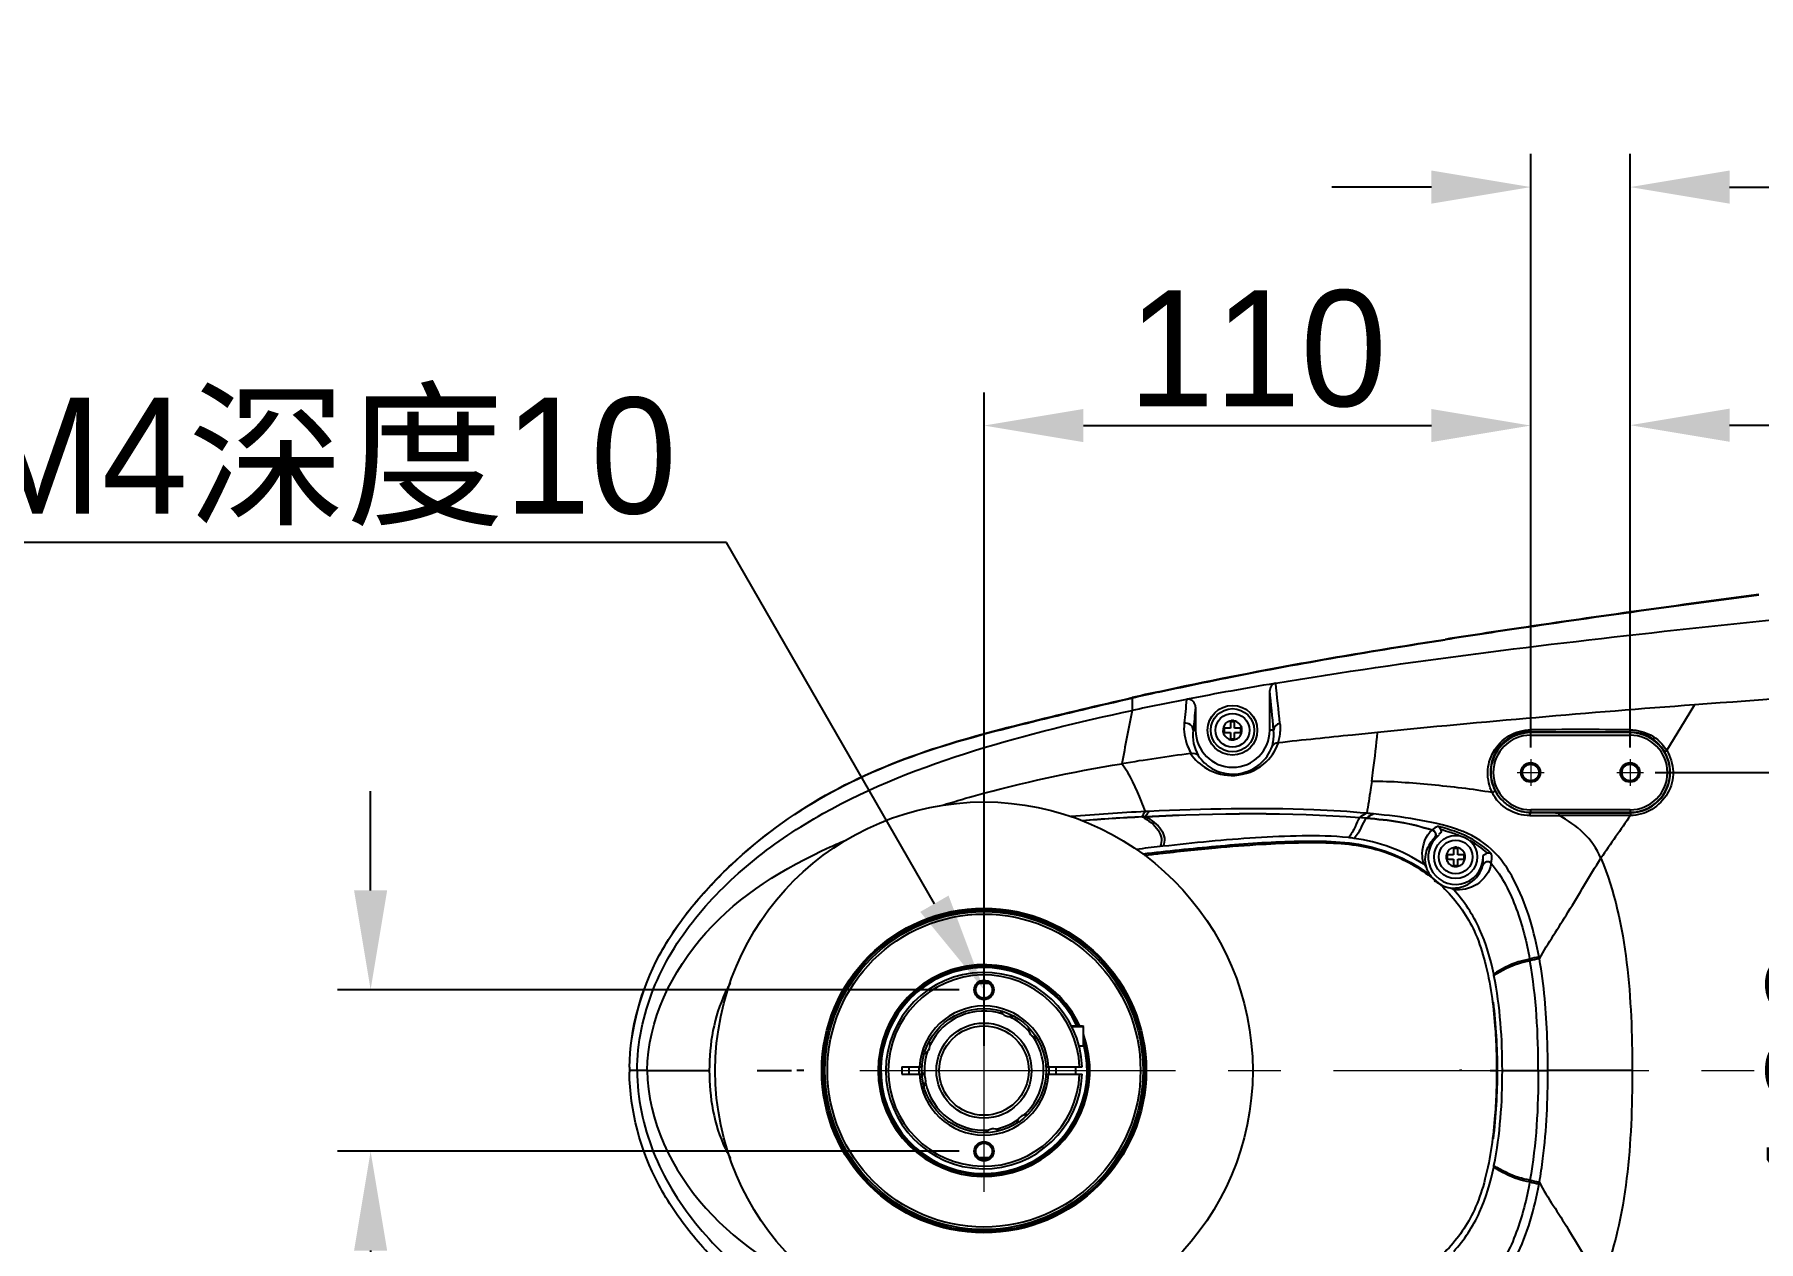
# Model space of a CAD drawing. Header units: millimetres. Extents: x 4086 to 8300, y 123 to 1549.
# Drawn here: x 6615.9 to 6720, y 1290.2 to 1363.1 of the extents above; entities that cross this region are included whole.
import ezdxf
from ezdxf import colors
from ezdxf.entities.mleader import LeaderData, LeaderLine
from ezdxf.math import Vec2, Vec3

# ---------------------------------------------------------------- set-up
doc = ezdxf.new("R2010")
doc.units = ezdxf.units.MM
doc.linetypes.add('CENTER2', pattern=[28.575, 19.05, -3.175, 3.175, -3.175])
doc.layers.add('中心线层', color=7, linetype='CENTER2', lineweight=0)
doc.layers.add('轮廓实线层', color=7, linetype='Continuous', lineweight=30)
doc.layers.add('尺寸标注', color=7, linetype='Continuous')
doc.styles.add('思源黑', font='SourceHanSansCN-Normal.ttf')
doc.dimstyles.new('尺寸标注_3_10比例', dxfattribs={"dimtxt": 7, "dimasz": 6, "dimexe": 2, "dimexo": 1.5, "dimgap": 1, "dimtad": 1, "dimdec": 1, "dimlfac": 3.333333, "dimdsep": 46, "dimtxsty": '思源黑', "dimcen": 0.09, "dimadec": 0, "dimazin": 0, "dimtp": 0.01, "dimtm": 0.01, "dimtfac": 1, "dimtdec": 1, "dimtofl": 0, "dimtmove": 0, "dimatfit": 3, "dimfxl": 0, "dimtolj": 1, "dimarcsym": 0})

# ---------------------------------------------------------------- blocks, each defined once
blk = doc.blocks.new('*D1367')
at = {"layer": 'Defpoints', "color": 0}
for p in [(6712.26, 1318.53), (6712.26, 1282.53), (6728.67, 1282.53)]:
    blk.add_point(p, dxfattribs=at)
at = {"layer": '轮廓实线层', "color": 0, "lineweight": -2}
for p, q in [((6713.76, 1318.53), (6730.67, 1318.53)), ((6728.67, 1312.53), (6728.67, 1288.53)), ((6713.76, 1282.53), (6730.67, 1282.53))]:
    blk.add_line(p, q, dxfattribs=at)
at = {"layer": '轮廓实线层', "color": 0}
for points in [[(6729.67, 1312.53), (6727.67, 1312.53), (6728.67, 1318.53)], [(6727.67, 1288.53), (6729.67, 1288.53), (6728.67, 1282.53)]]:
    blk.add_solid(points, dxfattribs=at)
at = {"layer": '轮廓实线层', "color": 0, "insert": (6724.05, 1300.53), "char_height": 7, "attachment_point": 5, "rotation": 90, "style": '思源黑'}
blk.add_mtext('\\A1;120', dxfattribs=at)
blk = doc.blocks.new('*D1369')
at = {"layer": 'Defpoints', "color": 0}
for p in [(6755.01, 1339.5), (6755.01, 1321.53), (6712.26, 1318.53)]:
    blk.add_point(p, dxfattribs=at)
at = {"layer": '轮廓实线层', "color": 0, "lineweight": -2}
for p, q in [((6712.26, 1320.03), (6712.26, 1341.5)), ((6755.01, 1323.03), (6755.01, 1341.5)), ((6718.26, 1339.5), (6749.01, 1339.5))]:
    blk.add_line(p, q, dxfattribs=at)
at = {"layer": '轮廓实线层', "color": 0}
for points in [[(6718.26, 1340.5), (6718.26, 1338.5), (6712.26, 1339.5)], [(6749.01, 1338.5), (6749.01, 1340.5), (6755.01, 1339.5)]]:
    blk.add_solid(points, dxfattribs=at)
at = {"layer": '轮廓实线层', "color": 0, "insert": (6733.63, 1344.12), "char_height": 7, "attachment_point": 5, "style": '思源黑'}
blk.add_mtext('\\A1;142.5', dxfattribs=at)
blk = doc.blocks.new('*D1370')
at = {"layer": 'Defpoints', "color": 0}
for p in [(6712.26, 1353.88), (6706.26, 1318.53), (6712.26, 1318.53)]:
    blk.add_point(p, dxfattribs=at)
at = {"layer": '轮廓实线层', "color": 0, "lineweight": -2}
for p, q in [((6706.26, 1320.03), (6706.26, 1355.88)), ((6712.26, 1320.03), (6712.26, 1355.88)), ((6700.26, 1353.88), (6694.26, 1353.88)), ((6718.26, 1353.88), (6735.88, 1353.88))]:
    blk.add_line(p, q, dxfattribs=at)
at = {"layer": '轮廓实线层', "color": 0}
for points in [[(6700.26, 1352.88), (6700.26, 1354.88), (6706.26, 1353.88)], [(6718.26, 1354.88), (6718.26, 1352.88), (6712.26, 1353.88)]]:
    blk.add_solid(points, dxfattribs=at)
at = {"layer": '轮廓实线层', "color": 0, "insert": (6730.07, 1358.5), "char_height": 7, "attachment_point": 5, "style": '思源黑'}
blk.add_mtext('\\A1;20', dxfattribs=at)
blk = doc.blocks.new('*D1371')
at = {"layer": 'Defpoints', "color": 0}
for p in [(6706.26, 1339.48), (6706.26, 1318.53), (6673.26, 1300.53)]:
    blk.add_point(p, dxfattribs=at)
at = {"layer": '轮廓实线层', "color": 0, "lineweight": -2}
for p, q in [((6673.26, 1302.03), (6673.26, 1341.48)), ((6706.26, 1320.03), (6706.26, 1341.48)), ((6679.26, 1339.48), (6700.26, 1339.48))]:
    blk.add_line(p, q, dxfattribs=at)
at = {"layer": '轮廓实线层', "color": 0}
for points in [[(6679.26, 1340.48), (6679.26, 1338.48), (6673.26, 1339.48)], [(6700.26, 1338.48), (6700.26, 1340.48), (6706.26, 1339.48)]]:
    blk.add_solid(points, dxfattribs=at)
at = {"layer": '轮廓实线层', "color": 0, "insert": (6689.76, 1344.1), "char_height": 7, "attachment_point": 5, "style": '思源黑'}
blk.add_mtext('\\A1;110', dxfattribs=at)
blk = doc.blocks.new('*D1630')
at = {"color": 0, "lineweight": -2}
for p, q in [((6636.23, 1311.41), (6636.23, 1317.41)), ((6671.76, 1305.41), (6634.23, 1305.41)), ((6671.76, 1295.66), (6634.23, 1295.66)), ((6636.23, 1289.66), (6636.23, 1264.12))]:
    blk.add_line(p, q, dxfattribs=at)
at = {"color": 0}
for points in [[(6635.23, 1311.41), (6637.23, 1311.41), (6636.23, 1305.41)], [(6637.23, 1289.66), (6635.23, 1289.66), (6636.23, 1295.66)]]:
    blk.add_solid(points, dxfattribs=at)
at = {"layer": 'Defpoints', "color": 0}
for p in [(6673.26, 1305.41), (6636.23, 1295.66), (6673.26, 1295.66)]:
    blk.add_point(p, dxfattribs=at)
at = {"color": 0, "insert": (6631.59, 1273.89), "char_height": 7, "attachment_point": 5, "rotation": 90, "style": '思源黑'}
blk.add_mtext('\\A1;32.5', dxfattribs=at)

msp = doc.modelspace()

# ---------------------------------------------------------------- linework, layer by layer
for p, q in [((6682.204, 1323.023), (6682.204, 1322.276)), ((6690.505, 1321.08), (6690.505, 1323.484)), ((6686.029, 1322.471), (6686.029, 1321.08)), ((6716.144, 1322.615), (6715.299, 1321.23)), ((6686.029, 1321.08), (6685.88, 1321.08)), ((6687.746, 1321.208), (6687.746, 1320.953)), ((6688.128, 1321.208), (6687.746, 1321.208)), ((6687.746, 1320.953), (6688.128, 1320.953)), ((6688.128, 1321.59), (6688.128, 1321.208)), ((6688.383, 1321.59), (6688.128, 1321.59)), ((6688.128, 1320.953), (6688.128, 1320.57)), ((6688.383, 1321.208), (6688.383, 1321.59)), ((6688.766, 1321.208), (6688.383, 1321.208)), ((6688.383, 1320.57), (6688.383, 1320.953)), ((6688.383, 1320.953), (6688.766, 1320.953)), ((6688.766, 1320.953), (6688.766, 1321.208)), ((6690.74, 1321.08), (6690.505, 1321.08)), ((6706.255, 1320.785), (6706.255, 1320.991)), ((6712.255, 1320.974), (6706.255, 1320.991)), ((6712.255, 1320.935), (6706.255, 1320.935)), ((6706.255, 1320.785), (6712.255, 1320.785)), ((6712.255, 1320.974), (6712.255, 1320.785)), ((6715.298, 1321.23), (6714.469, 1319.871)), ((6688.128, 1320.57), (6688.383, 1320.57)), ((6682.807, 1315.863), (6683.012, 1315.873)), ((6682.818, 1315.852), (6683.022, 1315.862)), ((6683.204, 1316.177), (6682.995, 1316.168)), ((6706.255, 1316.116), (6706.255, 1316.275)), ((6712.255, 1316.275), (6706.255, 1316.275)), ((6706.255, 1316.125), (6712.255, 1316.125)), ((6712.255, 1316.275), (6712.255, 1316.099)), ((6684.06, 1314.072), (6683.883, 1314.052)), ((6701.217, 1313.558), (6701.217, 1313.303)), ((6701.6, 1313.558), (6701.217, 1313.558)), ((6701.6, 1313.94), (6701.6, 1313.558)), ((6701.855, 1313.94), (6701.6, 1313.94)), ((6701.855, 1313.558), (6701.855, 1313.94)), ((6702.237, 1313.558), (6701.855, 1313.558)), ((6702.237, 1313.303), (6702.237, 1313.558)), ((6701.217, 1313.303), (6701.6, 1313.303)), ((6701.6, 1313.303), (6701.6, 1312.92)), ((6701.6, 1312.92), (6701.855, 1312.92)), ((6701.855, 1312.92), (6701.855, 1313.303)), ((6701.855, 1313.303), (6702.237, 1313.303)), ((6700.443, 1311.931), (6700.495, 1311.992)), ((6673.578, 1305.78), (6672.933, 1305.78)), ((6678.529, 1303.23), (6679.209, 1303.23)), ((6678.552, 1303.185), (6679.254, 1303.185)), ((6679.209, 1303.23), (6679.254, 1303.185)), ((6679.254, 1302.03), (6679.254, 1303.185)), ((6678.987, 1302.03), (6679.254, 1302.03)), ((6652.933, 1300.53), (6651.853, 1300.53)), ((6652.933, 1300.53), (6656.674, 1300.53)), ((6659.567, 1300.53), (6659.643, 1300.53)), ((6659.643, 1300.53), (6661.645, 1300.53)), ((6662.384, 1300.53), (6661.959, 1300.53)), ((6668.305, 1300.755), (6668.305, 1300.305)), ((6668.305, 1300.755), (6669.512, 1300.755)), ((6668.305, 1300.305), (6669.512, 1300.305)), ((6676.999, 1300.755), (6679.176, 1300.755)), ((6676.999, 1300.305), (6679.176, 1300.305)), ((6677.604, 1300.305), (6677.604, 1300.755)), ((6678.804, 1300.305), (6678.804, 1300.755)), ((6702.109, 1300.53), (6701.959, 1300.53)), ((6703.806, 1300.53), (6704.231, 1300.53)), ((6704.2, 1300.53), (6704.231, 1300.53)), ((6704.545, 1300.53), (6707.291, 1300.53)), ((6712.385, 1300.53), (6707.291, 1300.53)), ((6672.933, 1295.28), (6673.578, 1295.28))]:
    msp.add_line(p, q)
for points in [[(6690.862, 1323.917), (6690.836, 1323.913), (6690.812, 1323.909), (6690.789, 1323.907)], [(6685.542, 1322.958), (6685.523, 1322.954), (6685.504, 1322.949), (6685.485, 1322.945)], [(6685.772, 1319.681), (6685.755, 1319.677), (6685.738, 1319.674), (6685.72, 1319.672)], [(6691.024, 1320.315), (6691.013, 1320.314), (6691.002, 1320.313), (6690.991, 1320.313)], [(6682.807, 1315.863), (6682.81, 1315.86), (6682.814, 1315.857), (6682.818, 1315.852)], [(6683.012, 1315.873), (6683.015, 1315.87), (6683.019, 1315.867), (6683.022, 1315.862)]]:
    msp.add_lwpolyline(points)
for centre, radius in [((6688.255, 1321.08), 1.5), ((6688.256, 1321.08), 1.305), ((6688.256, 1321.08), 1.02), ((6706.255, 1318.53), 0.585), ((6706.255, 1318.53), 0.495), ((6712.255, 1318.53), 0.585), ((6712.255, 1318.53), 0.495), ((6673.255, 1300.53), 16.22), ((6701.727, 1313.43), 1.305), ((6701.727, 1313.43), 1.02), ((6673.255, 1300.53), 9.795), ((6673.255, 1300.53), 9.705), ((6673.255, 1300.53), 9.6), ((6673.255, 1300.53), 9.45), ((6673.255, 1305.405), 0.585), ((6673.255, 1305.405), 0.495), ((6673.255, 1300.53), 3.75), ((6673.255, 1300.53), 2.873), ((6673.255, 1300.53), 2.7), ((6673.255, 1300.53), 2.7), ((6673.255, 1295.655), 0.585), ((6673.255, 1295.655), 0.495)]:
    msp.add_circle(centre, radius)
for centre, radius, start, end in [((6826.774, 511.82), 824.39, 97.439978, 98.456834), ((6832.015, 473.375), 863.163, 97.454496, 98.425642), ((6803.153, 671.47), 663.002, 98.466766, 98.855048), ((6789.955, 757.902), 575.544, 98.434028, 98.881298), ((6724.874, 1120.393), 206.349, 99.50761, 100.98834), ((6461.139, 1298.426), 231.133, 5.72823, 6.33181), ((6810.715, 55.675), 1270.464, 93.153087, 94.268961), ((6731.765, 1105.148), 223.472, 102.40073, 102.81329), ((6732.216, 1103.459), 225.188, 102.42059, 102.83177), ((6720.524, 1142.69), 183.629, 101.00057, 102.04495), ((6928.774, 1298.07), 244.558, 174.16209, 174.50255), ((6443.635, 1298.114), 248.17, 5.30974, 5.86736), ((6831.718, 1291.48), 152.653, 168.3618, 169.59134), ((6946.063, 1294.164), 261.571, 173.78615, 174.095), ((6775.268, 531.896), 792.925, 94.276239, 95.66362), ((6688.295, 1320.778), 2.433, 172.87132, 210.24008), ((6688.267, 1321.08), 2.238, 180.00513, 359.99487), ((6688.257, 1321.081), 0.578, 186.53968, 217.11165), ((6688.257, 1321.078), 0.574, 295.14673, 309.03559), ((6688.238, 1321.075), 0.594, 34.97126, 41.6162), ((6706.255, 1318.53), 2.405, 90, 226.11623), ((6706.255, 1318.53), 2.255, 90, 270), ((6709.261, 670.001), 651.116, 89.735431, 90.263452), ((6712.248, 1318.538), 2.437, 31.33845, 89.82046), ((6712.255, 1318.53), 2.405, 270, 90), ((6712.255, 1318.53), 2.255, 270, 90), ((6704.734, 1177.5), 143.44, 97.61708, 99.2901), ((6688.257, 1321.086), 0.583, 247.94939, 256.10169), ((6712.247, 1318.536), 2.437, 270.19495, 359.85319), ((6706.305, 1318.595), 2.486, 207.52613, 226.32676), ((6691.143, 1258.196), 57.81, 84.84456, 85.24865), ((6691.369, 1260.468), 55.825, 84.44075, 84.86699), ((6706.255, 1318.53), 2.405, 244.41371, 270), ((6703.698, 1778.148), 462.226, 270.31169, 270.52752), ((6709.927, 1658.525), 342.429, 269.38563, 269.67381), ((6710.423, 1794.787), 478.691, 269.70729, 270.21931), ((6884.655, 1194.576), 210.812, 144.85103, 145.70491), ((6693.831, 1301.799), 12.876, 82.07777, 83.65332), ((6701.727, 1313.43), 1.658, 127.54316, 358.21381), ((6701.422, 1313.812), 1.669, 118.21269, 131.54953), ((6698.57, 1306.167), 9.186, 69.77732, 72.08481), ((6699.02, 1307.4), 7.874, 68.39407, 69.74522), ((6699.022, 1307.406), 8.017, 68.16231, 69.8075), ((6699.268, 1307.789), 7.736, 67.93137, 70.62204), ((6701.574, 1313.266), 1.698, 174.46027, 195.61345), ((6701.728, 1313.431), 0.578, 186.53968, 217.11169), ((6701.71, 1313.425), 0.594, 34.97126, 41.61615), ((6701.801, 1313.224), 1.59, 349.80719, 5.58352), ((6701.727, 1313.43), 1.894, 199.14533, 215.5862), ((6701.734, 1313.434), 1.901, 215.55473, 229.31895), ((6701.728, 1313.436), 0.583, 247.94946, 256.10171), ((6701.729, 1313.428), 0.574, 295.14673, 309.03565), ((6701.727, 1313.43), 1.894, 243.99106, 260.00728), ((6683.572, 1303.155), 22.991, 10.00228, 10.27428), ((6681.901, 1302.778), 25.281, 10.25171, 10.48411), ((6673.255, 1300.53), 6.39, 24.99848, 20.12012), ((6673.255, 1300.53), 6.3, 25.37839, 17.7511), ((6673.255, 1300.53), 6.225, 25.7061, 15.45013), ((6673.255, 1300.53), 5.925, 2.17631, 357.82369), ((6673.255, 1300.53), 5.775, 2.23287, 357.76713), ((6685.343, 1302.51), 19.072, 11.36267, 11.64741), ((6668.357, 1300.088), 11.889, 151.10934, 154.32311), ((6673.255, 1300.53), 3.9, 3.30736, 176.69264), ((6673.255, 1300.53), 3.6, 71.41869, 154.58131), ((6674.813, 1304.407), 0.619, 204.93276, 291.2938), ((6673.255, 1300.53), 3.6, 41.19213, 64.80787), ((6676.552, 1303.096), 0.619, 174.7062, 261.06724), ((6669.385, 1302.103), 0.619, 294.7062, 21.06724), ((6673.255, 1300.53), 3.6, 311.41869, 34.58131), ((6673.255, 1300.53), 3.6, 161.19213, 184.80787), ((6665.758, 1300.531), 13.904, 179.18764, 180.40644), ((6673.255, 1300.53), 4.53, 177.15274, 182.84726), ((6673.255, 1300.53), 3.93, 176.718, 183.282), ((6673.255, 1300.53), 3.9, 183.30736, 356.69264), ((6669.119, 1299.941), 0.619, 324.93276, 51.2938), ((6673.255, 1300.53), 3.6, 191.41869, 274.58131), ((6673.255, 1300.53), 3.93, 356.718, 3.282), ((6675.834, 1297.243), 0.619, 84.93276, 171.2938), ((6673.829, 1296.392), 0.619, 54.7062, 141.06724), ((6673.255, 1300.53), 3.6, 281.19213, 304.80787), ((6668.473, 1301.036), 12.021, 205.71258, 208.8922), ((6685.343, 1298.55), 19.072, 348.35259, 348.63733), ((6683.571, 1297.905), 22.991, 349.72584, 349.99783), ((6681.903, 1298.282), 25.279, 349.51584, 349.74705)]:
    msp.add_arc(centre, radius, start, end)
for points, knots in [([(6690.862, 1323.917), (6698.893, 1325.269), (6715.121, 1327.23), (6731.373, 1328.849), (6739.531, 1329.572)], [0, 0, 0, 0, 0.4985814, 1, 1, 1, 1]), ([(6683.781, 1323.377), (6685.228, 1323.695), (6690.972, 1324.901), (6696.763, 1325.868), (6701.098, 1326.546)], [0, 0, 0, 0, 0.2524331, 1, 1, 1, 1]), ([(6670.155, 1319.949), (6672.125, 1320.597), (6676.146, 1321.639), (6680.182, 1322.592), (6682.205, 1323.052)], [0, 0, 0, 0, 0.4999634, 1, 1, 1, 1]), ([(6670.16, 1319.932), (6672.131, 1320.575), (6676.15, 1321.61), (6680.184, 1322.563), (6682.204, 1323.024)], [0, 0, 0, 0, 0.5001261, 1, 1, 1, 1]), ([(6686.029, 1322.471), (6686.029, 1322.597), (6685.93, 1322.857), (6685.666, 1322.965), (6685.542, 1322.958)], [0, 0, 0, 0, 0.5029467, 1, 1, 1, 1]), ([(6652.318, 1300.53), (6652.319, 1302.197), (6653.034, 1305.554), (6655.681, 1309.876), (6659.302, 1313.373), (6664.842, 1317.069), (6672.603, 1320.056), (6679, 1321.592), (6682.204, 1322.276)], [0, 0, 0, 0, 0.1258435, 0.2518446, 0.3776733, 0.5031077, 0.7525923, 1, 1, 1, 1]), ([(6685.341, 1321.499), (6685.295, 1321.039), (6685.394, 1320.383), (6685.684, 1319.823), (6685.772, 1319.681)], [0, 0, 0, 0, 0.7347209, 1, 1, 1, 1]), ([(6685.88, 1321.08), (6685.879, 1321.203), (6685.746, 1321.461), (6685.467, 1321.522), (6685.341, 1321.499)], [0, 0, 0, 0, 0.4906394, 1, 1, 1, 1]), ([(6687.941, 1321.563), (6687.93, 1321.557), (6687.91, 1321.544), (6687.891, 1321.529), (6687.881, 1321.521)], [0, 0, 0, 0, 0.4971039, 1, 1, 1, 1]), ([(6688.025, 1321.603), (6688.01, 1321.597), (6687.982, 1321.586), (6687.954, 1321.571), (6687.941, 1321.563)], [0, 0, 0, 0, 0.5023533, 1, 1, 1, 1]), ([(6688.256, 1321.657), (6688.244, 1321.661), (6688.219, 1321.665), (6688.194, 1321.661), (6688.181, 1321.658)], [0, 0, 0, 0, 0.493074, 1, 1, 1, 1]), ([(6688.332, 1321.658), (6688.319, 1321.661), (6688.293, 1321.665), (6688.267, 1321.661), (6688.256, 1321.657)], [0, 0, 0, 0, 0.5074264, 1, 1, 1, 1]), ([(6690.65, 1320.103), (6690.675, 1320.186), (6690.754, 1320.505), (6690.767, 1320.84), (6690.74, 1321.08)], [0, 0, 0, 0, 0.2642524, 1, 1, 1, 1]), ([(6691.118, 1321.495), (6691.146, 1321.204), (6691.126, 1320.798), (6691.024, 1320.412), (6690.991, 1320.313)], [0, 0, 0, 0, 0.7360447, 1, 1, 1, 1]), ([(6697.016, 1320.946), (6696.511, 1320.895), (6694.512, 1320.694), (6692.515, 1320.485), (6691.024, 1320.32)], [0, 0, 0, 0, 0.2530322, 1, 1, 1, 1]), ([(6696.658, 1317.99), (6696.69, 1318.224), (6696.825, 1319.209), (6696.942, 1320.196), (6697.016, 1320.951)], [0, 0, 0, 0, 0.2374123, 1, 1, 1, 1]), ([(6703.941, 1317.313), (6703.755, 1317.69), (6703.557, 1318.551), (6703.918, 1319.845), (6704.881, 1320.853), (6705.808, 1321.102), (6706.267, 1321.109)], [0, 0, 0, 0, 0.2397754, 0.4815879, 0.737941, 1, 1, 1, 1]), ([(6706.255, 1320.991), (6705.609, 1320.993), (6704.298, 1320.446), (6703.813, 1319.135), (6703.824, 1318.53)], [0, 0, 0, 0, 0.5165209, 1, 1, 1, 1]), ([(6706.255, 1320.991), (6706.265, 1320.995), (6706.258, 1321.049), (6706.266, 1321.08), (6706.267, 1321.109)], [0, 0, 0, 0, 0.2724463, 1, 1, 1, 1]), ([(6712.255, 1320.974), (6712.268, 1320.98), (6712.257, 1321.041), (6712.267, 1321.078), (6712.267, 1321.109)], [0, 0, 0, 0, 0.3037042, 1, 1, 1, 1]), ([(6712.267, 1321.109), (6712.702, 1321.084), (6713.59, 1320.893), (6714.238, 1320.239), (6714.469, 1319.871)], [0, 0, 0, 0, 0.5004657, 1, 1, 1, 1]), ([(6651.855, 1300.726), (6651.888, 1303.059), (6652.885, 1306.605), (6655.551, 1310.469), (6658.79, 1313.881), (6663.561, 1317.396), (6667.929, 1319.205), (6670.16, 1319.932)], [0, 0, 0, 0, 0.2489848, 0.3741888, 0.4994743, 0.7496374, 1, 1, 1, 1]), ([(6651.864, 1300.726), (6651.897, 1303.055), (6652.891, 1306.597), (6655.545, 1310.466), (6658.78, 1313.887), (6663.556, 1317.401), (6667.925, 1319.215), (6670.155, 1319.949)], [0, 0, 0, 0, 0.2485495, 0.3738352, 0.4991908, 0.7495125, 1, 1, 1, 1]), ([(6685.72, 1319.672), (6685.981, 1319.303), (6686.762, 1318.583), (6688.452, 1318.17), (6690.168, 1318.829), (6690.852, 1319.824), (6691.024, 1320.315)], [0, 0, 0, 0, 0.2082079, 0.4733248, 0.7599628, 1, 1, 1, 1]), ([(6686.192, 1319.553), (6686.401, 1319.242), (6687.042, 1318.624), (6688.471, 1318.27), (6689.918, 1318.85), (6690.498, 1319.689), (6690.65, 1320.103)], [0, 0, 0, 0, 0.2047054, 0.4694633, 0.7589509, 1, 1, 1, 1]), ([(6714.469, 1319.871), (6714.697, 1319.486), (6714.968, 1318.58), (6714.548, 1316.8), (6713.151, 1315.91), (6712.283, 1315.941)], [0, 0, 0, 0, 0.2535975, 0.508282, 1, 1, 1, 1]), ([(6714.329, 1319.805), (6714.341, 1319.794), (6714.399, 1319.84), (6714.439, 1319.852), (6714.469, 1319.871)], [0, 0, 0, 0, 0.3128603, 1, 1, 1, 1]), ([(6670.765, 1316.557), (6671.378, 1316.747), (6674.93, 1317.792), (6678.559, 1318.564), (6681.578, 1319.06)], [0.69590348, 0.69590348, 0.69590348, 0.69590348, 0.74862009, 1, 1, 1, 1]), ([(6682.995, 1316.168), (6682.924, 1316.371), (6682.551, 1317.378), (6682.085, 1318.366), (6681.578, 1319.06)], [0, 0, 0, 0, 0.2005056, 1, 1, 1, 1]), ([(6696.658, 1317.991), (6696.634, 1317.824), (6696.543, 1317.182), (6696.445, 1316.541), (6696.364, 1316.069)], [0, 0, 0, 0, 0.260049, 1, 1, 1, 1]), ([(6703.941, 1317.313), (6702.725, 1317.533), (6700.296, 1317.79), (6697.861, 1317.995), (6696.658, 1317.991)], [0, 0, 0, 0, 0.5067073, 1, 1, 1, 1]), ([(6704.1, 1317.446), (6704.103, 1317.437), (6704.07, 1317.364), (6703.999, 1317.335), (6703.941, 1317.313)], [0, 0, 0, 0, 0.1274443, 1, 1, 1, 1]), ([(6706.213, 1315.928), (6705.752, 1315.933), (6704.816, 1316.176), (6704.132, 1316.892), (6703.941, 1317.313)], [0, 0, 0, 0, 0.4990239, 1, 1, 1, 1]), ([(6682.993, 1316.168), (6682.979, 1316.15), (6682.903, 1316.057), (6682.845, 1315.951), (6682.805, 1315.863)], [0, 0, 0, 0, 0.1907901, 1, 1, 1, 1]), ([(6682.818, 1315.852), (6683.001, 1315.752), (6683.351, 1315.521), (6683.78, 1315.099), (6684.016, 1314.568), (6683.945, 1314.209), (6683.883, 1314.052)], [0, 0, 0, 0, 0.2731067, 0.5461986, 0.7795259, 1, 1, 1, 1]), ([(6683.204, 1316.177), (6683.189, 1316.16), (6683.113, 1316.066), (6683.052, 1315.961), (6683.012, 1315.873)], [0, 0, 0, 0, 0.1927451, 1, 1, 1, 1]), ([(6683.023, 1315.862), (6683.202, 1315.762), (6683.545, 1315.532), (6683.966, 1315.112), (6684.196, 1314.584), (6684.123, 1314.228), (6684.06, 1314.072)], [0, 0, 0, 0, 0.2717582, 0.5443672, 0.778193, 1, 1, 1, 1]), ([(6696.364, 1316.069), (6695.3, 1316.165), (6690.917, 1316.432), (6686.522, 1316.331), (6683.204, 1316.178)], [0, 0, 0, 0, 0.2433269, 1, 1, 1, 1]), ([(6695.928, 1315.804), (6695.795, 1315.65), (6695.665, 1315.189), (6695.42, 1314.794), (6695.254, 1314.597)], [0, 0, 0, 0, 0.4408439, 1, 1, 1, 1]), ([(6696.334, 1315.768), (6696.188, 1315.618), (6696.027, 1315.155), (6695.775, 1314.754), (6695.606, 1314.553)], [0, 0, 0, 0, 0.4441851, 1, 1, 1, 1]), ([(6700.313, 1315.055), (6699.664, 1315.241), (6698.356, 1315.593), (6697.007, 1315.708), (6696.334, 1315.768)], [0, 0, 0, 0, 0.4998252, 1, 1, 1, 1]), ([(6696.337, 1315.771), (6697.01, 1315.711), (6698.358, 1315.596), (6699.666, 1315.247), (6700.315, 1315.062)], [0, 0, 0, 0, 0.5001736, 1, 1, 1, 1]), ([(6701.835, 1315.087), (6701.025, 1315.372), (6699.335, 1315.731), (6697.632, 1315.947), (6696.777, 1316.03)], [0, 0, 0, 0, 0.4999339, 1, 1, 1, 1]), ([(6706.255, 1316.116), (6706.247, 1316.115), (6706.204, 1316.052), (6706.209, 1315.986), (6706.213, 1315.928)], [0, 0, 0, 0, 0.1245952, 1, 1, 1, 1]), ([(6707.977, 1316.102), (6707.96, 1316.098), (6707.962, 1316.021), (6707.954, 1315.978), (6707.954, 1315.941)], [0, 0, 0, 0, 0.3203893, 1, 1, 1, 1]), ([(6712.283, 1315.941), (6711.561, 1315.933), (6710.118, 1315.952), (6708.674, 1315.928), (6707.954, 1315.941)], [0, 0, 0, 0, 0.5006692, 1, 1, 1, 1]), ([(6710.494, 1313.359), (6710.254, 1313.923), (6709.53, 1314.962), (6708.492, 1315.648), (6707.954, 1315.941)], [0, 0, 0, 0, 0.5000335, 1, 1, 1, 1]), ([(6712.255, 1316.099), (6712.267, 1316.096), (6712.272, 1316.039), (6712.278, 1316.005), (6712.277, 1315.975)], [0, 0, 0, 0, 0.290111, 1, 1, 1, 1]), ([(6652.933, 1300.53), (6652.935, 1303.54), (6655.908, 1309.578), (6661.506, 1312.953), (6664.623, 1314.323), (6664.951, 1314.462)], [0, 0, 0, 0, 0.24735027, 0.4972925, 0.52655111, 0.52655111, 0.52655111, 0.52655111]), ([(6682.835, 1313.617), (6684.308, 1313.789), (6687.257, 1314.108), (6690.959, 1314.376), (6693.929, 1314.407), (6696.889, 1314.175), (6699.013, 1313.225), (6700.187, 1312.328)], [0, 0, 0, 0, 0.2501237, 0.5003113, 0.6255004, 0.7508475, 1, 1, 1, 1]), ([(6695.254, 1314.597), (6694.325, 1314.7), (6692.449, 1314.727), (6688.713, 1314.557), (6685.919, 1314.28), (6684.06, 1314.072)], [0, 0, 0, 0, 0.2498973, 0.4999448, 1, 1, 1, 1]), ([(6699.801, 1312.989), (6699.738, 1313.199), (6699.638, 1313.925), (6699.923, 1314.723), (6700.313, 1315.055)], [0, 0, 0, 0, 0.2990963, 1, 1, 1, 1]), ([(6700.456, 1314.576), (6700.373, 1314.499), (6700.082, 1314.177), (6699.914, 1313.748), (6699.884, 1313.43)], [0, 0, 0, 0, 0.2626605, 1, 1, 1, 1]), ([(6700.313, 1315.054), (6700.332, 1315.048), (6700.371, 1315.03), (6700.406, 1315.005), (6700.422, 1314.99)], [0, 0, 0, 0, 0.4769501, 1, 1, 1, 1]), ([(6700.429, 1314.997), (6700.412, 1315.012), (6700.376, 1315.038), (6700.335, 1315.055), (6700.315, 1315.062)], [0, 0, 0, 0, 0.5195903, 1, 1, 1, 1]), ([(6700.429, 1314.997), (6700.46, 1314.969), (6700.55, 1314.846), (6700.528, 1314.656), (6700.456, 1314.576)], [0, 0, 0, 0, 0.2799866, 1, 1, 1, 1]), ([(6700.821, 1315.079), (6700.839, 1315.025), (6700.878, 1314.91), (6700.768, 1314.815), (6700.717, 1314.815)], [0, 0, 0, 0, 0.5243514, 1, 1, 1, 1]), ([(6706.76, 1307.378), (6706.62, 1308.136), (6706.274, 1309.642), (6705.445, 1311.799), (6704.223, 1313.802), (6702.884, 1314.67), (6702.174, 1314.959)], [0, 0, 0, 0, 0.2504414, 0.5007679, 0.7507604, 1, 1, 1, 1]), ([(6682.951, 1313.531), (6683.253, 1313.566), (6684.676, 1313.73), (6687.027, 1313.977), (6689.819, 1314.199), (6692.122, 1314.3), (6694.106, 1314.306), (6695.873, 1314.157), (6697.489, 1313.758), (6698.932, 1313.117), (6700.235, 1312.276), (6701.356, 1311.258), (6702.271, 1310.088), (6703.01, 1308.703), (6703.554, 1307.026), (6703.907, 1305.169), (6704.103, 1303.358), (6704.185, 1301.824), (6704.2, 1300.919), (6704.2, 1300.53)], [0, 0, 0, 0, 0.0299343, 0.140915, 0.232439, 0.3053564, 0.3674387, 0.4273087, 0.4787827, 0.5296091, 0.5812364, 0.6300177, 0.6771326, 0.725869, 0.782896, 0.8491103, 0.9111647, 0.9617379, 1, 1, 1, 1]), ([(6701.412, 1313.913), (6701.402, 1313.907), (6701.381, 1313.894), (6701.362, 1313.879), (6701.353, 1313.871)], [0, 0, 0, 0, 0.4971039, 1, 1, 1, 1]), ([(6701.497, 1313.953), (6701.482, 1313.947), (6701.453, 1313.936), (6701.426, 1313.921), (6701.412, 1313.913)], [0, 0, 0, 0, 0.5023533, 1, 1, 1, 1]), ([(6701.727, 1314.007), (6701.715, 1314.011), (6701.69, 1314.015), (6701.665, 1314.011), (6701.653, 1314.008)], [0, 0, 0, 0, 0.4930742, 1, 1, 1, 1]), ([(6701.803, 1314.008), (6701.791, 1314.011), (6701.765, 1314.015), (6701.739, 1314.011), (6701.727, 1314.007)], [0, 0, 0, 0, 0.5074266, 1, 1, 1, 1]), ([(6703.384, 1313.378), (6703.386, 1313.441), (6703.389, 1313.576), (6703.543, 1313.625), (6703.592, 1313.601)], [0, 0, 0, 0, 0.5316832, 1, 1, 1, 1]), ([(6706.778, 1307.278), (6707.321, 1308.246), (6708.64, 1310.225), (6709.815, 1312.29), (6710.494, 1313.359)], [0, 0, 0, 0, 0.4672572, 1, 1, 1, 1]), ([(6710.493, 1313.358), (6711.327, 1311.359), (6712.239, 1307.045), (6712.385, 1302.706), (6712.385, 1300.53)], [0, 0, 0, 0, 0.4988731, 1, 1, 1, 1]), ([(6701.399, 1311.565), (6701.81, 1311.515), (6702.723, 1311.733), (6703.264, 1312.513), (6703.367, 1312.942)], [0, 0, 0, 0, 0.4843448, 1, 1, 1, 1]), ([(6703.867, 1313.049), (6703.8, 1312.539), (6703.127, 1311.627), (6702.08, 1311.388), (6701.608, 1311.454)], [0, 0, 0, 0, 0.5187539, 1, 1, 1, 1]), ([(6703.866, 1313.048), (6703.803, 1313.124), (6703.57, 1313.184), (6703.395, 1313.033), (6703.367, 1312.942)], [0, 0, 0, 0, 0.5132871, 1, 1, 1, 1]), ([(6703.877, 1313.036), (6704.546, 1312.234), (6705.499, 1310.318), (6706.008, 1308.286), (6706.194, 1307.256)], [0, 0, 0, 0, 0.4992621, 1, 1, 1, 1]), ([(6704.022, 1306.36), (6703.83, 1307.29), (6703.307, 1309.133), (6702.246, 1310.752), (6701.608, 1311.454)], [0, 0, 0, 0, 0.500116, 1, 1, 1, 1]), ([(6706.194, 1307.256), (6705.961, 1307.216), (6705.191, 1307.036), (6704.485, 1306.657), (6704.022, 1306.36)], [0, 0, 0, 0, 0.3006979, 1, 1, 1, 1]), ([(6706.213, 1307.149), (6705.98, 1307.109), (6705.211, 1306.933), (6704.504, 1306.561), (6704.041, 1306.268)], [0, 0, 0, 0, 0.3017712, 1, 1, 1, 1]), ([(6707.291, 1300.53), (6707.291, 1301.181), (6707.256, 1303.436), (6707.065, 1305.694), (6706.778, 1307.273)], [0, 0, 0, 0, 0.2886888, 1, 1, 1, 1]), ([(6670.149, 1281.132), (6667.912, 1281.862), (6663.531, 1283.679), (6658.75, 1287.212), (6655.508, 1290.642), (6652.848, 1294.528), (6651.87, 1298.093), (6651.854, 1300.433)], [0, 0, 0, 0, 0.2503672, 0.5005403, 0.6258256, 0.751037, 1, 1, 1, 1]), ([(6652.318, 1300.53), (6652.319, 1298.864), (6653.034, 1295.507), (6655.681, 1291.185), (6659.302, 1287.688), (6664.842, 1283.991), (6672.602, 1281.004), (6679, 1279.468), (6682.204, 1278.785)], [0, 0, 0, 0, 0.1258435, 0.2518445, 0.3776732, 0.5031075, 0.7525921, 1, 1, 1, 1]), ([(6652.933, 1300.53), (6652.934, 1297.52), (6655.908, 1291.482), (6661.506, 1288.107), (6664.623, 1286.737), (6664.951, 1286.598)], [0, 0, 0, 0, 0.24735305, 0.49729435, 0.52655528, 0.52655528, 0.52655528, 0.52655528]), ([(6704.2, 1300.53), (6704.2, 1300.141), (6704.185, 1299.238), (6704.104, 1297.711), (6703.909, 1295.903), (6703.557, 1294.043), (6703.011, 1292.357), (6702.265, 1290.966), (6701.349, 1289.795), (6700.229, 1288.778), (6698.923, 1287.938), (6697.477, 1287.298), (6695.867, 1286.902), (6694.111, 1286.756), (6692.126, 1286.758), (6689.8, 1286.862), (6686.973, 1287.088), (6684.628, 1287.335), (6683.223, 1287.497), (6682.95, 1287.529)], [0, 0, 0, 0, 0.0381933, 0.0887012, 0.1502759, 0.2166875, 0.2742376, 0.3231474, 0.3703439, 0.4190785, 0.4704994, 0.5218279, 0.5731649, 0.6320164, 0.694187, 0.7681604, 0.8607911, 0.9730445, 1, 1, 1, 1]), ([(6706.778, 1293.788), (6706.864, 1294.261), (6707.201, 1296.492), (6707.291, 1298.755), (6707.291, 1300.53)], [0, 0, 0, 0, 0.2132342, 1, 1, 1, 1]), ([(6712.385, 1300.53), (6712.385, 1298.354), (6712.239, 1294.015), (6711.327, 1289.701), (6710.493, 1287.702)], [0, 0, 0, 0, 0.5011269, 1, 1, 1, 1]), ([(6701.608, 1289.607), (6702.246, 1290.308), (6703.307, 1291.928), (6703.83, 1293.771), (6704.022, 1294.7)], [0, 0, 0, 0, 0.499884, 1, 1, 1, 1]), ([(6706.194, 1293.804), (6705.961, 1293.844), (6705.191, 1294.024), (6704.485, 1294.403), (6704.022, 1294.7)], [0, 0, 0, 0, 0.3006979, 1, 1, 1, 1]), ([(6706.213, 1293.912), (6705.98, 1293.951), (6705.211, 1294.127), (6704.504, 1294.5), (6704.041, 1294.793)], [0, 0, 0, 0, 0.3017712, 1, 1, 1, 1]), ([(6702.175, 1286.102), (6702.885, 1286.39), (6704.223, 1287.259), (6705.445, 1289.261), (6706.275, 1291.419), (6706.62, 1292.925), (6706.76, 1293.682)], [0, 0, 0, 0, 0.2492396, 0.4992324, 0.7495587, 1, 1, 1, 1]), ([(6706.194, 1293.804), (6706.008, 1292.774), (6705.499, 1290.743), (6704.546, 1288.826), (6703.877, 1288.024)], [0, 0, 0, 0, 0.5007379, 1, 1, 1, 1]), ([(6706.778, 1293.788), (6707.023, 1293.304), (6707.629, 1292.37), (6708.904, 1290.365), (6709.808, 1288.766), (6710.494, 1287.702)], [0, 0, 0, 0, 0.2280217, 0.4673498, 1, 1, 1, 1])]:
    msp.add_open_spline(points, degree=3, knots=knots)
for points in [[(6683.775, 1323.406), (6689.506, 1324.667), (6695.295, 1325.666), (6701.094, 1326.57)], [(6690.789, 1323.907), (6690.629, 1323.85), (6690.505, 1323.654), (6690.505, 1323.484)], [(6687.881, 1321.521), (6687.743, 1321.404), (6687.662, 1321.195), (6687.682, 1321.015)], [(6687.796, 1320.732), (6687.857, 1320.651), (6687.944, 1320.584), (6688.038, 1320.546)], [(6688.181, 1321.658), (6688.127, 1321.646), (6688.077, 1321.623), (6688.025, 1321.603)], [(6688.682, 1321.47), (6688.594, 1321.569), (6688.461, 1321.628), (6688.332, 1321.658)], [(6688.619, 1320.632), (6688.769, 1320.754), (6688.857, 1320.983), (6688.825, 1321.174)], [(6688.825, 1321.174), (6688.81, 1321.26), (6688.775, 1321.344), (6688.725, 1321.416)], [(6691.118, 1321.495), (6690.933, 1321.465), (6690.743, 1321.267), (6690.74, 1321.08)], [(6685.772, 1319.681), (6685.914, 1319.716), (6686.103, 1319.669), (6686.192, 1319.553)], [(6688.117, 1320.52), (6688.162, 1320.509), (6688.209, 1320.503), (6688.256, 1320.503)], [(6688.256, 1320.503), (6688.339, 1320.503), (6688.425, 1320.522), (6688.501, 1320.558)], [(6690.991, 1320.313), (6690.858, 1320.307), (6690.704, 1320.225), (6690.65, 1320.103)], [(6714.684, 1318.53), (6714.686, 1318.971), (6714.558, 1319.428), (6714.329, 1319.805)], [(6703.824, 1318.53), (6703.831, 1318.157), (6703.928, 1317.777), (6704.1, 1317.446)], [(6704.883, 1316.556), (6704.78, 1316.628), (6704.673, 1316.702), (6704.602, 1316.805)], [(6705.217, 1316.361), (6705.102, 1316.416), (6704.983, 1316.476), (6704.893, 1316.566)], [(6682.995, 1316.168), (6681.504, 1316.097), (6680.013, 1316.001), (6678.525, 1315.87)], [(6679.171, 1315.632), (6680.382, 1315.73), (6681.594, 1315.804), (6682.807, 1315.863)], [(6682.818, 1315.852), (6681.613, 1315.792), (6680.408, 1315.717), (6679.206, 1315.619)], [(6683.012, 1315.873), (6687.313, 1316.076), (6691.639, 1316.163), (6695.931, 1315.806)], [(6683.022, 1315.862), (6687.32, 1316.07), (6691.642, 1316.159), (6695.93, 1315.805)], [(6696.364, 1316.069), (6696.212, 1315.996), (6696.059, 1315.916), (6695.931, 1315.806)], [(6696.777, 1316.03), (6696.623, 1315.959), (6696.468, 1315.881), (6696.337, 1315.771)], [(6705.217, 1316.361), (6705.537, 1316.206), (6705.9, 1316.12), (6706.255, 1316.116)], [(6699.801, 1312.989), (6698.553, 1313.808), (6697.084, 1314.347), (6695.606, 1314.553)], [(6700.422, 1314.99), (6700.525, 1314.897), (6700.548, 1314.68), (6700.456, 1314.576)], [(6700.717, 1314.745), (6700.625, 1314.698), (6700.536, 1314.641), (6700.456, 1314.576)], [(6700.633, 1315.283), (6700.72, 1315.252), (6700.792, 1315.167), (6700.821, 1315.079)], [(6701.79, 1314.93), (6701.411, 1315.069), (6701.023, 1315.181), (6700.633, 1315.283)], [(6701.396, 1314.908), (6701.206, 1314.97), (6701.014, 1315.026), (6700.821, 1315.079)], [(6703.894, 1313.615), (6703.37, 1314.154), (6702.702, 1314.567), (6702.004, 1314.847)], [(6703.626, 1313.67), (6703.315, 1313.963), (6702.96, 1314.214), (6702.583, 1314.416)], [(6683.883, 1314.052), (6683.406, 1313.998), (6682.93, 1313.944), (6682.453, 1313.889)], [(6701.353, 1313.871), (6701.215, 1313.754), (6701.133, 1313.545), (6701.154, 1313.365)], [(6701.653, 1314.008), (6701.599, 1313.996), (6701.548, 1313.973), (6701.497, 1313.953)], [(6702.154, 1313.82), (6702.066, 1313.919), (6701.932, 1313.978), (6701.803, 1314.008)], [(6702.09, 1312.982), (6702.241, 1313.104), (6702.328, 1313.333), (6702.296, 1313.524)], [(6702.296, 1313.524), (6702.282, 1313.61), (6702.246, 1313.694), (6702.197, 1313.766)], [(6703.626, 1313.67), (6703.704, 1313.686), (6703.845, 1313.683), (6703.857, 1313.604)], [(6703.877, 1313.036), (6703.913, 1313.226), (6703.918, 1313.423), (6703.894, 1313.615)], [(6699.801, 1312.989), (6699.858, 1312.952), (6699.922, 1312.882), (6699.908, 1312.816)], [(6701.267, 1313.082), (6701.329, 1313.001), (6701.415, 1312.934), (6701.51, 1312.896)], [(6701.588, 1312.87), (6701.634, 1312.859), (6701.681, 1312.853), (6701.727, 1312.853)], [(6701.727, 1312.853), (6701.811, 1312.853), (6701.897, 1312.872), (6701.973, 1312.908)], [(6700.495, 1311.992), (6700.616, 1311.888), (6700.753, 1311.799), (6700.897, 1311.728)], [(6701.399, 1311.565), (6701.469, 1311.553), (6701.562, 1311.517), (6701.577, 1311.447)], [(6706.76, 1307.378), (6706.568, 1307.355), (6706.374, 1307.326), (6706.194, 1307.256)], [(6706.779, 1307.269), (6706.587, 1307.246), (6706.393, 1307.218), (6706.213, 1307.149)], [(6706.715, 1300.53), (6706.715, 1302.743), (6706.598, 1304.97), (6706.213, 1307.149)], [(6704.545, 1300.53), (6704.545, 1302.45), (6704.419, 1304.385), (6704.041, 1306.268)], [(6657.642, 1305.239), (6656.949, 1303.794), (6656.672, 1302.133), (6656.674, 1300.53)], [(6703.983, 1304.665), (6704.158, 1303.296), (6704.231, 1301.911), (6704.231, 1300.53)], [(6656.674, 1300.53), (6656.672, 1298.927), (6656.948, 1297.265), (6657.642, 1295.82)], [(6704.231, 1300.53), (6704.231, 1299.151), (6704.159, 1297.769), (6703.984, 1296.401)], [(6704.041, 1294.793), (6704.419, 1296.675), (6704.545, 1298.61), (6704.545, 1300.53)], [(6706.715, 1300.53), (6706.715, 1298.318), (6706.597, 1296.091), (6706.213, 1293.912)], [(6675.79, 1297.766), (6675.781, 1297.797), (6675.775, 1297.828), (6675.772, 1297.86)], [(6706.76, 1293.682), (6706.568, 1293.705), (6706.374, 1293.734), (6706.194, 1293.804)], [(6706.78, 1293.791), (6706.588, 1293.814), (6706.394, 1293.842), (6706.213, 1293.912)]]:
    msp.add_open_spline(points, degree=3)
at = {"layer": '中心线层'}
for p, q in [((6706.255, 1319.334), (6706.255, 1317.726)), ((6712.255, 1319.334), (6712.255, 1317.726)), ((6705.447, 1318.53), (6707.063, 1318.53)), ((6711.447, 1318.53), (6713.063, 1318.53)), ((6673.255, 1307.848), (6673.255, 1293.212)), ((6665.771, 1300.53), (7047.216, 1300.53))]:
    msp.add_line(p, q, dxfattribs=at)

# ---------------------------------------------------------------- dimensions: what is measured, and where the dimension line sits
dim = msp.add_linear_dim(base=(6636.225, 1295.655), p1=(6673.255, 1305.405), p2=(6673.255, 1295.655), angle=90, dimstyle='尺寸标注_3_10比例')
dim.commit()
dim.dimension.update_dxf_attribs({"geometry": '*D1630', "text_midpoint": (6631.594, 1273.89)})
at = {"layer": '轮廓实线层'}
dim = msp.add_linear_dim(base=(6712.255, 1353.876), p1=(6706.255, 1318.53), p2=(6712.255, 1318.53), dimstyle='尺寸标注_3_10比例', dxfattribs=at)
dim.commit()
dim.dimension.update_dxf_attribs({"geometry": '*D1370', "text_midpoint": (6730.07, 1353.876), "dimtype": 160})
for base, p1, p2, picture, middle in [((6706.255, 1339.477), (6673.255, 1300.53), (6706.255, 1318.53), '*D1371', (6689.755, 1344.104)), ((6755.005, 1339.499), (6712.255, 1318.53), (6755.005, 1321.53), '*D1369', (6733.63, 1344.125))]:
    dim = msp.add_linear_dim(base=base, p1=p1, p2=p2, dimstyle='尺寸标注_3_10比例', dxfattribs=at)
    dim.commit()
    dim.dimension.update_dxf_attribs({"geometry": picture, "text_midpoint": middle})
dim = msp.add_linear_dim(base=(6728.672, 1282.53), p1=(6712.255, 1318.53), p2=(6712.255, 1282.53), angle=90, dimstyle='尺寸标注_3_10比例', dxfattribs=at)
dim.commit()
dim.dimension.update_dxf_attribs({"geometry": '*D1367', "text_midpoint": (6724.046, 1300.53)})

# ---------------------------------------------------------------- leaders
at = {"layer": '尺寸标注'}
ml = msp.add_multileader_mtext('Standard', dxfattribs=at)
ml.set_content('2×M4{\\A1;\\C256;深度}10', style='思源黑')
ml.set_leader_properties()
ml.build(insert=Vec2(0, 0))
ml.multileader.update_dxf_attribs({"text_left_attachment_type": 5, "text_right_attachment_type": 5, "dogleg_length": 1, "arrow_head_size": 6})
ctx = ml.context
ctx.base_point, ctx.char_height, ctx.arrow_head_size, ctx.plane_origin = Vec3(6596.203, 1332.408), 7, 6, Vec3(6673.413, 1295.43)
ctx.left_attachment, ctx.right_attachment, ctx.text_align_type = 5, 5, 2
notes = []
notes.append((ctx, [(0, (1, 1, 0), (6657.712, 1332.408), (-1, 0), 1, [(0, [(6673.255, 1305.405)], 0, [])])]))
ctx.mtext.insert, ctx.mtext.alignment, ctx.mtext.flow_direction = Vec3(6654.712, 1341.168), 3, 5
for ctx, leaders in notes:
    for number, flags, end, landing, length, lines in leaders:
        leader = LeaderData()
        leader.index, (leader.has_last_leader_line, leader.has_dogleg_vector, leader.attachment_direction) = number, flags
        leader.last_leader_point, leader.dogleg_vector, leader.dogleg_length = Vec3(end), Vec3(landing), length
        for number, points, colour, breaks in lines:
            line = LeaderLine()
            line.index, line.vertices, line.color, line.breaks = number, Vec3.list(points), colors.encode_raw_color(colour), breaks
            leader.lines.append(line)
        ctx.leaders.append(leader)

doc.saveas('drawing.dxf')
